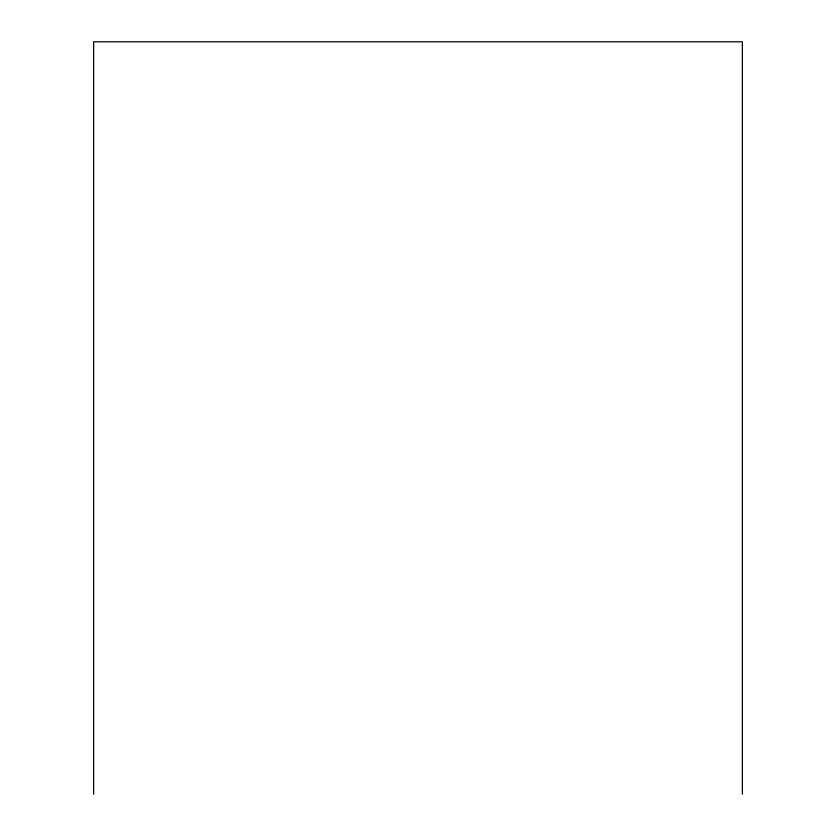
<?xml version="1.0" encoding="UTF-8"?>
<svg xmlns="http://www.w3.org/2000/svg" width="836" height="836" viewBox="0 0 836 836"><rect width="100%" height="100%" fill="white"/><g stroke="black" fill="none" stroke-linecap="round" stroke-linejoin="round"><path stroke-width="1.25" d="M742.368 794.2L742.368 41.8L93.632 41.8L93.632 794.2"/></g></svg>
